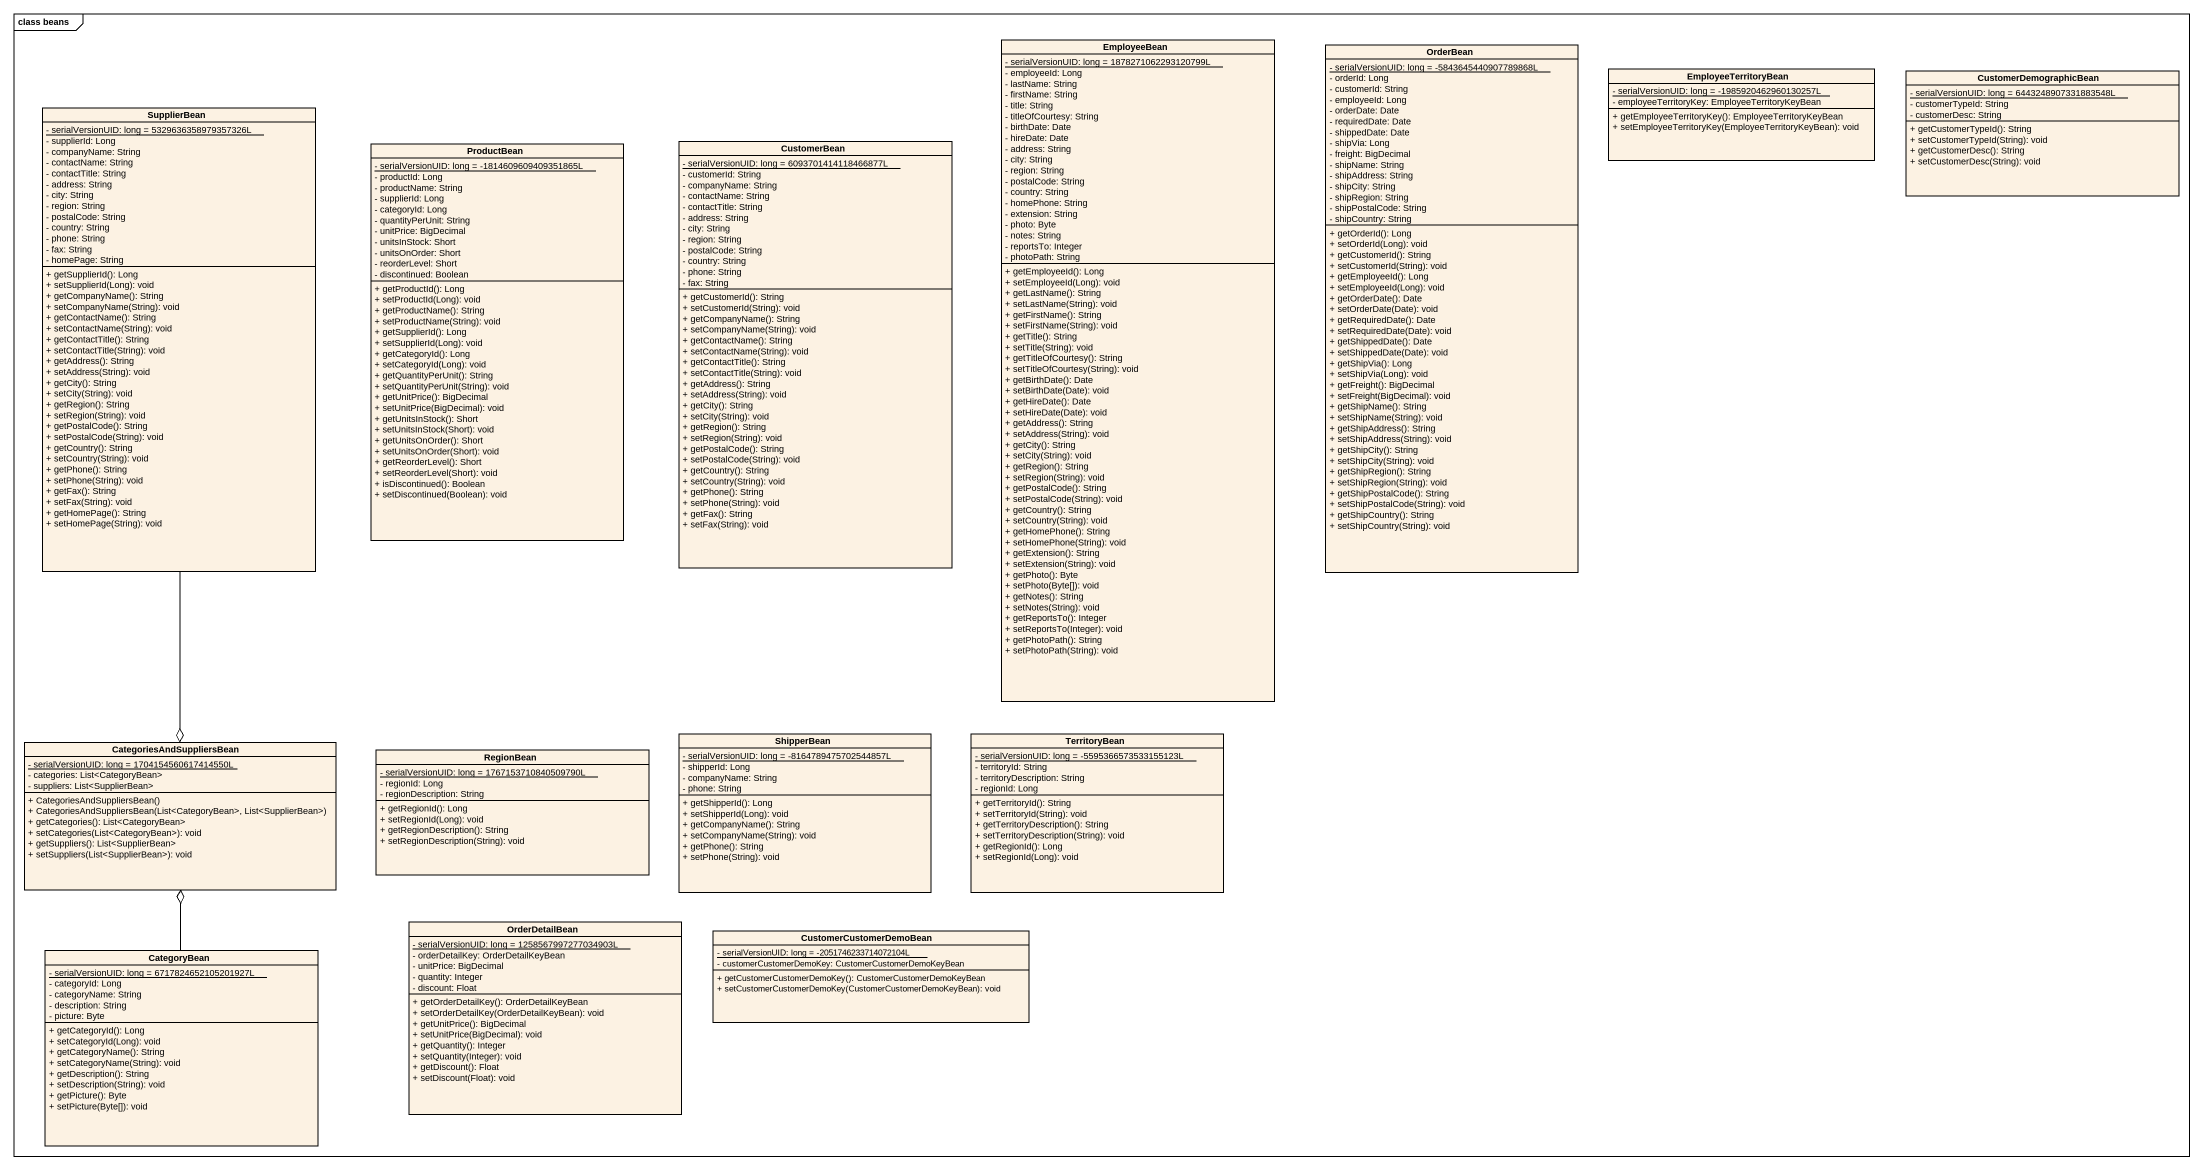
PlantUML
@startuml
mainframe class beans
hide circle
hide empty members
skinparam classAttributeIconSize 0
class EmployeeBean {
  {static} - serialVersionUID: long = 1878271062293120799L
  - employeeId: Long
  - lastName: String
  - firstName: String
  - title: String
  - titleOfCourtesy: String
  - birthDate: Date
  - hireDate: Date
  - address: String
  - city: String
  - region: String
  - postalCode: String
  - country: String
  - homePhone: String
  - extension: String
  - photo: Byte
  - notes: String
  - reportsTo: Integer
  - photoPath: String
  + getEmployeeId(): Long
  + setEmployeeId(Long): void
  + getLastName(): String
  + setLastName(String): void
  + getFirstName(): String
  + setFirstName(String): void
  + getTitle(): String
  + setTitle(String): void
  + getTitleOfCourtesy(): String
  + setTitleOfCourtesy(String): void
  + getBirthDate(): Date
  + setBirthDate(Date): void
  + getHireDate(): Date
  + setHireDate(Date): void
  + getAddress(): String
  + setAddress(String): void
  + getCity(): String
  + setCity(String): void
  + getRegion(): String
  + setRegion(String): void
  + getPostalCode(): String
  + setPostalCode(String): void
  + getCountry(): String
  + setCountry(String): void
  + getHomePhone(): String
  + setHomePhone(String): void
  + getExtension(): String
  + setExtension(String): void
  + getPhoto(): Byte
  + setPhoto(Byte[]): void
  + getNotes(): String
  + setNotes(String): void
  + getReportsTo(): Integer
  + setReportsTo(Integer): void
  + getPhotoPath(): String
  + setPhotoPath(String): void
}
class OrderBean {
  {static} - serialVersionUID: long = -5843645440907789868L
  - orderId: Long
  - customerId: String
  - employeeId: Long
  - orderDate: Date
  - requiredDate: Date
  - shippedDate: Date
  - shipVia: Long
  - freight: BigDecimal
  - shipName: String
  - shipAddress: String
  - shipCity: String
  - shipRegion: String
  - shipPostalCode: String
  - shipCountry: String
  + getOrderId(): Long
  + setOrderId(Long): void
  + getCustomerId(): String
  + setCustomerId(String): void
  + getEmployeeId(): Long
  + setEmployeeId(Long): void
  + getOrderDate(): Date
  + setOrderDate(Date): void
  + getRequiredDate(): Date
  + setRequiredDate(Date): void
  + getShippedDate(): Date
  + setShippedDate(Date): void
  + getShipVia(): Long
  + setShipVia(Long): void
  + getFreight(): BigDecimal
  + setFreight(BigDecimal): void
  + getShipName(): String
  + setShipName(String): void
  + getShipAddress(): String
  + setShipAddress(String): void
  + getShipCity(): String
  + setShipCity(String): void
  + getShipRegion(): String
  + setShipRegion(String): void
  + getShipPostalCode(): String
  + setShipPostalCode(String): void
  + getShipCountry(): String
  + setShipCountry(String): void
}
class EmployeeTerritoryBean {
  {static} - serialVersionUID: long = -1985920462960130257L
  - employeeTerritoryKey: EmployeeTerritoryKeyBean
  + getEmployeeTerritoryKey(): EmployeeTerritoryKeyBean
  + setEmployeeTerritoryKey(EmployeeTerritoryKeyBean): void
}
class CustomerDemographicBean {
  {static} - serialVersionUID: long = 6443248907331883548L
  - customerTypeId: String
  - customerDesc: String
  + getCustomerTypeId(): String
  + setCustomerTypeId(String): void
  + getCustomerDesc(): String
  + setCustomerDesc(String): void
}
class SupplierBean {
  {static} - serialVersionUID: long = 5329636358979357326L
  - supplierId: Long
  - companyName: String
  - contactName: String
  - contactTitle: String
  - address: String
  - city: String
  - region: String
  - postalCode: String
  - country: String
  - phone: String
  - fax: String
  - homePage: String
  + getSupplierId(): Long
  + setSupplierId(Long): void
  + getCompanyName(): String
  + setCompanyName(String): void
  + getContactName(): String
  + setContactName(String): void
  + getContactTitle(): String
  + setContactTitle(String): void
  + getAddress(): String
  + setAddress(String): void
  + getCity(): String
  + setCity(String): void
  + getRegion(): String
  + setRegion(String): void
  + getPostalCode(): String
  + setPostalCode(String): void
  + getCountry(): String
  + setCountry(String): void
  + getPhone(): String
  + setPhone(String): void
  + getFax(): String
  + setFax(String): void
  + getHomePage(): String
  + setHomePage(String): void
}
class ProductBean {
  {static} - serialVersionUID: long = -1814609609409351865L
  - productId: Long
  - productName: String
  - supplierId: Long
  - categoryId: Long
  - quantityPerUnit: String
  - unitPrice: BigDecimal
  - unitsInStock: Short
  - unitsOnOrder: Short
  - reorderLevel: Short
  - discontinued: Boolean
  + getProductId(): Long
  + setProductId(Long): void
  + getProductName(): String
  + setProductName(String): void
  + getSupplierId(): Long
  + setSupplierId(Long): void
  + getCategoryId(): Long
  + setCategoryId(Long): void
  + getQuantityPerUnit(): String
  + setQuantityPerUnit(String): void
  + getUnitPrice(): BigDecimal
  + setUnitPrice(BigDecimal): void
  + getUnitsInStock(): Short
  + setUnitsInStock(Short): void
  + getUnitsOnOrder(): Short
  + setUnitsOnOrder(Short): void
  + getReorderLevel(): Short
  + setReorderLevel(Short): void
  + isDiscontinued(): Boolean
  + setDiscontinued(Boolean): void
}
class CustomerBean {
  {static} - serialVersionUID: long = 6093701414118466877L
  - customerId: String
  - companyName: String
  - contactName: String
  - contactTitle: String
  - address: String
  - city: String
  - region: String
  - postalCode: String
  - country: String
  - phone: String
  - fax: String
  + getCustomerId(): String
  + setCustomerId(String): void
  + getCompanyName(): String
  + setCompanyName(String): void
  + getContactName(): String
  + setContactName(String): void
  + getContactTitle(): String
  + setContactTitle(String): void
  + getAddress(): String
  + setAddress(String): void
  + getCity(): String
  + setCity(String): void
  + getRegion(): String
  + setRegion(String): void
  + getPostalCode(): String
  + setPostalCode(String): void
  + getCountry(): String
  + setCountry(String): void
  + getPhone(): String
  + setPhone(String): void
  + getFax(): String
  + setFax(String): void
}
class CategoriesAndSuppliersBean {
  {static} - serialVersionUID: long = 1704154560617414550L
  - categories: List<CategoryBean>
  - suppliers: List<SupplierBean>
  + CategoriesAndSuppliersBean()
  + CategoriesAndSuppliersBean(List<CategoryBean>, List<SupplierBean>)
  + getCategories(): List<CategoryBean>
  + setCategories(List<CategoryBean>): void
  + getSuppliers(): List<SupplierBean>
  + setSuppliers(List<SupplierBean>): void
}
class ShipperBean {
  {static} - serialVersionUID: long = -8164789475702544857L
  - shipperId: Long
  - companyName: String
  - phone: String
  + getShipperId(): Long
  + setShipperId(Long): void
  + getCompanyName(): String
  + setCompanyName(String): void
  + getPhone(): String
  + setPhone(String): void
}
class TerritoryBean {
  {static} - serialVersionUID: long = -5595366573533155123L
  - territoryId: String
  - territoryDescription: String
  - regionId: Long
  + getTerritoryId(): String
  + setTerritoryId(String): void
  + getTerritoryDescription(): String
  + setTerritoryDescription(String): void
  + getRegionId(): Long
  + setRegionId(Long): void
}
class RegionBean {
  {static} - serialVersionUID: long = 1767153710840509790L
  - regionId: Long
  - regionDescription: String
  + getRegionId(): Long
  + setRegionId(Long): void
  + getRegionDescription(): String
  + setRegionDescription(String): void
}
class OrderDetailBean {
  {static} - serialVersionUID: long = 1258567997277034903L
  - orderDetailKey: OrderDetailKeyBean
  - unitPrice: BigDecimal
  - quantity: Integer
  - discount: Float
  + getOrderDetailKey(): OrderDetailKeyBean
  + setOrderDetailKey(OrderDetailKeyBean): void
  + getUnitPrice(): BigDecimal
  + setUnitPrice(BigDecimal): void
  + getQuantity(): Integer
  + setQuantity(Integer): void
  + getDiscount(): Float
  + setDiscount(Float): void
}
class CustomerCustomerDemoBean {
  {static} - serialVersionUID: long = -2051746233714072104L
  - customerCustomerDemoKey: CustomerCustomerDemoKeyBean
  + getCustomerCustomerDemoKey(): CustomerCustomerDemoKeyBean
  + setCustomerCustomerDemoKey(CustomerCustomerDemoKeyBean): void
}
class CategoryBean {
  {static} - serialVersionUID: long = 6717824652105201927L
  - categoryId: Long
  - categoryName: String
  - description: String
  - picture: Byte
  + getCategoryId(): Long
  + setCategoryId(Long): void
  + getCategoryName(): String
  + setCategoryName(String): void
  + getDescription(): String
  + setDescription(String): void
  + getPicture(): Byte
  + setPicture(Byte[]): void
}
SupplierBean --o CategoriesAndSuppliersBean
CategoryBean -up-o CategoriesAndSuppliersBean
@enduml
